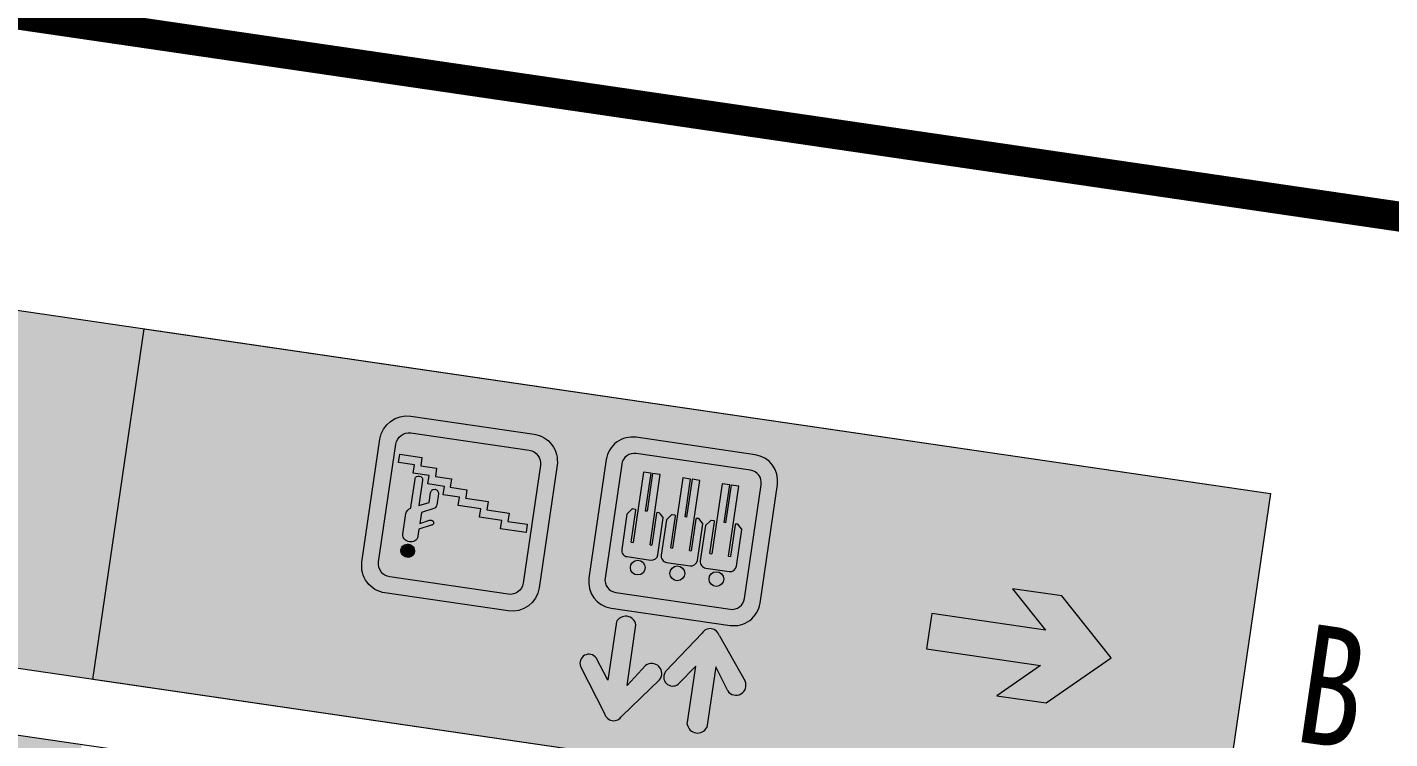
# Model space of a CAD drawing. Header units: inches. Extents: x -414268 to 632271, y -366004 to 318730.
# Drawn here: x -28492 to -14850, y 224188 to 231313 of the extents above; entities that cross this region are included whole.
import ezdxf

# ---------------------------------------------------------------- set-up
doc = ezdxf.new("R2010")
doc.units = ezdxf.units.IN
doc.header["$LTSCALE"] = 1200
doc.header["$MEASUREMENT"] = 0
doc.layers.get('0').update_dxf_attribs({"linetype": 'CONTINUOUS', "lineweight": 0})
doc.layers.add('0--灯箱--字', color=7, linetype='CONTINUOUS', lineweight=0, true_color=0xf7f7f7)
doc.layers.add('0-栋牌字体', color=7, linetype='CONTINUOUS', lineweight=0, true_color=0xf7f7f7)
doc.layers.add('0-增加车位', color=6, linetype='CONTINUOUS', lineweight=0)
doc.layers.add('PUB_TITLE', color=7, linetype='CONTINUOUS', lineweight=0)
doc.styles.add('-宋体', font='', dxfattribs={"width": 0.8})
doc.styles.get('-宋体').set_extended_font_data('SimSun')

# ---------------------------------------------------------------- blocks, each defined once
blk = doc.blocks.new('A$C744A17C1')
at = {"true_color": 0xf7f7f7}
h = blk.add_hatch(color=7, dxfattribs=at)
edge = h.paths.add_edge_path()
edge.add_line((-3036.027967695962, 95700.69936638275), (-4282.504917986342, 95700.6993662884))
edge.add_arc((-4282.504917992475, 95427.42636630207), 273.2729999863368, 89.999999998714, 180.0000000033805)
edge.add_line((-4555.777917978819, 95427.42636628594), (-4555.777917813975, 94185.20778836703))
edge.add_arc((-4282.504917798803, 94185.20778839014), 273.2730000151723, 180.000000004845, 269.9999999973897)
edge.add_line((-4282.504917811253, 93911.93478837497), (-3036.027967662085, 93911.93478839874))
edge.add_arc((-3036.027967657114, 94185.20778838589), 273.2729999871517, 269.9999999989579, 360.000000003228)
edge.add_line((-2762.754967669956, 94185.20778840128), (-2762.754967693822, 95427.42636646118))
edge.add_arc((-3036.027967666832, 95427.42636640974), 273.27299997301, 1.078538077006223e-08, 90.00000000610757)
edge = h.paths.add_edge_path(flags=16)
edge.add_line((-3060.870968115632, 95535.07936645439), (-4257.661918124184, 95535.07936650218))
edge.add_arc((-4257.661918121812, 95402.58336650326), 132.4959999989223, 90.00000000102573, 180.0000000010257)
edge.add_line((-4390.157918120734, 95402.58336650088), (-4390.157917956356, 94210.05078851104))
edge.add_arc((-4257.661917951628, 94210.05078851951), 132.4960000047276, 180.0000000036624, 269.9999999983266)
edge.add_line((-4257.661917955498, 94077.55478851478), (-3060.870967947179, 94077.55478853764))
edge.add_arc((-3060.870967934181, 94210.05078852108), 132.4959999834391, 269.9999999943792, 360.0000000077086)
edge.add_line((-2928.374967950745, 94210.05078853891), (-2928.374968114891, 95402.5833664582))
edge.add_arc((-3060.870968122284, 95402.58336644698), 132.4960000073929, 4.851705143038884e-09, 89.99999999712362)
for points in [[(-4105.775307702483, 95185.59901780682), (-4093.191785995499, 95189.3268348336), (-4081.094827414956, 95195.37593573614), (-4070.936258183443, 95203.2804008755), (-4062.716157831484, 95213.04030111353), (-4056.434022755828, 95224.1912299039), (-4052.08934933634, 95236.26885156211), (-4051.135041708476, 95249.73601779382), (-4052.116755634663, 95262.73681229903), (-4056.486909276806, 95275.26976579314), (-4062.791662051925, 95285.94331290413), (-4071.031959299231, 95295.68616647439), (-4081.207323937677, 95304.03394962067), (-4093.316810593125, 95310.05796103626), (-4105.908036448644, 95313.759728508), (-4119.465126179974, 95315.13875723894), (-4133.503442684887, 95313.7311628082), (-4146.086937904591, 95310.0033170796), (-4157.699789472972, 95303.95473898912), (-4167.857881605858, 95295.58589573058), (-4176.07797313435, 95285.82602378237), (-4182.360594149213, 95275.13944482138), (-4186.704781629727, 95262.5974733338), (-4188.143691014964, 95249.59416268383), (-4186.677366507938, 95236.12948444439), (-4182.307698770659, 95224.06089506189), (-4176.002468914026, 95212.92301254108), (-4167.76218049007, 95203.18015842151), (-4157.587301790831, 95195.29673952419), (-4145.961922130198, 95189.27220515917), (-4133.370705098263, 95185.57043713813), (-4119.329499548534, 95184.19193190591)], [(-4150.11990238633, 94529.42519890532), (-4149.627119381796, 94521.06739443877), (-4147.198756577098, 94513.64028296362), (-4143.319000463234, 94507.14339838475), (-4138.471931530861, 94501.57620250923), (-4125.87734835525, 94494.62397167491), (-4111.351055108826, 94492.31724702398), (-4097.313692784286, 94494.65355498373), (-4091.022925867466, 94497.44615649544), (-4084.733546061092, 94501.63183647174), (-4079.89801569574, 94507.2090675378), (-4076.03173301369, 94513.71398120295), (-4074.102912004921, 94521.14558704928), (-4073.143780433107, 94529.96923974363), (-4073.409211437916, 94786.29070426736), (-3975.566005341127, 94739.02821416727), (-3975.466443319223, 94642.90766297959), (-3974.488086713245, 94633.15731810404), (-3972.058778551756, 94624.80149255057), (-3968.178068257752, 94617.3759077636), (-3962.846874666517, 94611.80920641035), (-3957.032519419794, 94607.17172890124), (-3950.735444288468, 94603.92778070834), (-3936.208673960762, 94601.1567060907), (-3922.171329299919, 94603.4930145998), (-3915.880527055357, 94606.2856162488), (-3910.075784334331, 94610.93515125757), (-3904.75565221149, 94616.04852715385), (-3900.890314869001, 94623.48214061509), (-3898.477828618838, 94631.37860536999), (-3897.519191809697, 94640.66660789371), (-3897.638941903831, 94756.28987031762), (-3899.589391086716, 94769.75402574499), (-3904.925876862952, 94780.42857604545), (-3913.164742831723, 94788.77836625729), (-3922.213472441188, 94794.70326598715), (-3922.369446171797, 94794.80538847725), (-4039.101889754296, 94849.94229390075), (-4039.217787765549, 94961.8507568656), (-3945.249063278898, 94915.97730225985), (-3931.689579247963, 94912.27652424466), (-3920.071903735632, 94913.68161695023), (-3910.87873896258, 94918.79899297009), (-3904.593228902901, 94926.69948613836), (-3902.181714496808, 94935.52465123867), (-3903.644699364901, 94945.7388518333), (-3910.432604954694, 94955.48318951971), (-3915.27822494437, 94959.65733535777), (-3922.059884152026, 94963.36512443822), (-4039.278855550569, 95020.8232700668), (-4039.351956630824, 95091.40453202384), (-4040.820693118498, 95107.19094595194), (-4045.67544851813, 95120.18775516514), (-4052.949404808227, 95131.78898377655), (-4062.641139533138, 95140.60162528208), (-4073.783825813676, 95148.01970503082), (-4086.376951205893, 95153.57888623964), (-4100.41957921104, 95156.35044109734), (-4113.976686623646, 95157.7294554087), (-4128.015453705215, 95156.78622522691), (-4141.567728333292, 95153.52173987115), (-4154.633934597136, 95148.40033557524), (-4165.761698503164, 95141.42355248562), (-4175.434667611378, 95132.12651809816), (-4182.685078526265, 95120.97459971393), (-4187.997029419406, 95107.96727520748), (-4189.917695685872, 95092.64169136254), (-4189.701767394668, 94884.14834125085), (-4188.722924849484, 94873.93363212637), (-4186.29220309027, 94864.1847850999), (-4176.591818860266, 94847.0138444682), (-4163.989522695891, 94832.63200043356), (-4150.422369861859, 94821.5016373705), (-4150.394362782827, 94794.4670060108)]]:
    blk.add_hatch(color=256).paths.add_polyline_path(points)
blk.add_hatch(color=7, dxfattribs=at).paths.add_polyline_path([(-2972.607069589547, 94898.53414615076), (-3229.479971812805, 94898.09719255501), (-3229.336110325414, 94813.51894278088), (-3456.396698841709, 94813.13270141499), (-3456.252740901196, 94728.50382023354), (-3683.313339790911, 94728.1176065724), (-3683.169383667991, 94643.48864204493), (-3848.535635771113, 94643.20729399307), (-3848.391651262064, 94558.5783851212), (-4015.984025353682, 94558.29326713439), (-4015.840079232818, 94473.66434005648), (-4177.145826940774, 94473.38992084307), (-4177.00158715609, 94388.58852501128), (-4337.63411603251, 94388.31524484028), (-4337.488947727485, 94302.96531869122), (-4112.581915430259, 94304.06890598805), (-4112.725865504006, 94388.69787000655), (-3952.093359518447, 94388.9711473679), (-3952.23760118545, 94473.77254055717), (-3789.097450235975, 94474.05003136786), (-3789.24139829434, 94558.67899535972), (-3621.331052389462, 94558.96459933165), (-3621.462747673038, 94636.38460403035), (-3621.475010367576, 94643.59356330667), (-3394.41441148764, 94643.97972189655), (-3394.55836834677, 94728.60868587349), (-3167.497770679998, 94728.99490008186), (-3167.619749095524, 94813.62389573664), (-2972.62380450021, 94813.90494948352)])
at = {"color": 7, "lineweight": 0, "ltscale": 5, "true_color": 0xf7f7f7}
for points in [[(-3036.027967695962, 95700.69936638275), (-4282.504917986342, 95700.6993662884, 0.4142135623969432), (-4555.777917978819, 95427.42636628594), (-4555.777917813975, 94185.20778836703, 0.4142135623349744), (-4282.504917811253, 93911.93478837497), (-3036.027967662085, 93911.93478839874, 0.4142135623949164), (-2762.754967669956, 94185.20778840128), (-2762.754967693822, 95427.42636646118, 0.4142135623491799)], [(-3060.870968115632, 95535.07936645439), (-4257.661918124184, 95535.07936650218, 0.414213562373095), (-4390.157918120734, 95402.58336650088), (-4390.157917956356, 94210.05078851104, 0.4142135623458187), (-4257.661917955498, 94077.55478851478), (-3060.870967947179, 94077.55478853764, 0.4142135624412422), (-2928.374967950745, 94210.05078853891), (-2928.374968114891, 95402.5833664582, 0.4142135623336186)]]:
    blk.add_lwpolyline(points, format="xyb", close=True, dxfattribs=at)
at = {"color": 7, "true_color": 0xf7f7f7}
blk.add_lwpolyline([(-2972.479819925153, 94813.90515701298), (-2972.607069589547, 94898.53414615076), (-3229.479971812805, 94898.09719255501), (-3229.336110325414, 94813.51894278088), (-3456.396698841709, 94813.13270141499), (-3456.252740901196, 94728.50382023354), (-3683.313339790911, 94728.1176065724), (-3683.169383667991, 94643.48864204493), (-3848.535635771113, 94643.20729399307), (-3848.391651262064, 94558.5783851212), (-4015.984025353682, 94558.29326713439), (-4015.840079232818, 94473.66434005648), (-4177.145826940774, 94473.38992084307), (-4177.00158715609, 94388.58852501128), (-4337.63411603251, 94388.31524484028), (-4337.488947727485, 94302.96531869122), (-4112.581915430259, 94304.06890598805), (-4112.725865504006, 94388.69787000655), (-3952.093359518447, 94388.9711473679), (-3952.23760118545, 94473.77254055717), (-3789.097450235975, 94474.05003136786), (-3789.24139829434, 94558.67899535972), (-3621.331052389462, 94558.96459933165), (-3621.462747673038, 94636.38460403035), (-3621.475010367576, 94643.59356330667), (-3394.41441148764, 94643.97972189655), (-3394.55836834677, 94728.60868587349), (-3167.497770679998, 94728.99490008186), (-3167.619749095524, 94813.62389573664), (-2972.62380450021, 94813.90494948352), (-2972.607069589547, 94898.53414615075)], dxfattribs=at)
at = {"layer": '0-栋牌字体', "linetype": 'ByBlock'}
for points in [[(-4105.775307702483, 95185.59901780682), (-4093.191785995499, 95189.3268348336), (-4081.094827414956, 95195.37593573614), (-4070.936258183443, 95203.2804008755), (-4062.716157831484, 95213.04030111353), (-4056.434022755828, 95224.1912299039), (-4052.08934933634, 95236.26885156211), (-4051.135041708476, 95249.73601779382), (-4052.116755634663, 95262.73681229903), (-4056.486909276806, 95275.26976579314), (-4062.791662051925, 95285.94331290413), (-4071.031959299231, 95295.68616647439), (-4081.207323937677, 95304.03394962067), (-4093.316810593125, 95310.05796103626), (-4105.908036448644, 95313.759728508), (-4119.465126179974, 95315.13875723894), (-4133.503442684887, 95313.7311628082), (-4146.086937904591, 95310.0033170796), (-4157.699789472972, 95303.95473898912), (-4167.857881605858, 95295.58589573058), (-4176.07797313435, 95285.82602378237), (-4182.360594149213, 95275.13944482138), (-4186.704781629727, 95262.5974733338), (-4188.143691014964, 95249.59416268383), (-4186.677366507938, 95236.12948444439), (-4182.307698770659, 95224.06089506189), (-4176.002468914026, 95212.92301254108), (-4167.76218049007, 95203.18015842151), (-4157.587301790831, 95195.29673952419), (-4145.961922130198, 95189.27220515917), (-4133.370705098263, 95185.57043713813), (-4119.329499548534, 95184.19193190591)], [(-4150.11990238633, 94529.42519890532), (-4149.627119381796, 94521.06739443877), (-4147.198756577098, 94513.64028296362), (-4143.319000463234, 94507.14339838475), (-4138.471931530861, 94501.57620250923), (-4125.87734835525, 94494.62397167491), (-4111.351055108826, 94492.31724702398), (-4097.313692784286, 94494.65355498373), (-4091.022925867466, 94497.44615649544), (-4084.733546061092, 94501.63183647174), (-4079.89801569574, 94507.2090675378), (-4076.03173301369, 94513.71398120295), (-4074.102912004921, 94521.14558704928), (-4073.143780433107, 94529.96923974363), (-4073.409211437916, 94786.29070426736), (-3975.566005341127, 94739.02821416727), (-3975.466443319223, 94642.90766297959), (-3974.488086713245, 94633.15731810404), (-3972.058778551756, 94624.80149255057), (-3968.178068257752, 94617.3759077636), (-3962.846874666517, 94611.80920641035), (-3957.032519419794, 94607.17172890124), (-3950.735444288468, 94603.92778070834), (-3936.208673960762, 94601.1567060907), (-3922.171329299919, 94603.4930145998), (-3915.880527055357, 94606.2856162488), (-3910.075784334331, 94610.93515125757), (-3904.75565221149, 94616.04852715385), (-3900.890314869001, 94623.48214061509), (-3898.477828618838, 94631.37860536999), (-3897.519191809697, 94640.66660789371), (-3897.638941903831, 94756.28987031762), (-3899.589391086716, 94769.75402574499), (-3904.925876862952, 94780.42857604545), (-3913.164742831723, 94788.77836625729), (-3922.213472441188, 94794.70326598715), (-3922.369446171797, 94794.80538847725), (-4039.101889754296, 94849.94229390075), (-4039.217787765549, 94961.8507568656), (-3945.249063278898, 94915.97730225985), (-3931.689579247963, 94912.27652424466), (-3920.071903735632, 94913.68161695023), (-3910.87873896258, 94918.79899297009), (-3904.593228902901, 94926.69948613836), (-3902.181714496808, 94935.52465123867), (-3903.644699364901, 94945.7388518333), (-3910.432604954694, 94955.48318951971), (-3915.27822494437, 94959.65733535777), (-3922.059884152026, 94963.36512443822), (-4039.278855550569, 95020.8232700668), (-4039.351956630824, 95091.40453202384), (-4040.820693118498, 95107.19094595194), (-4045.67544851813, 95120.18775516514), (-4052.949404808227, 95131.78898377655), (-4062.641139533138, 95140.60162528208), (-4073.783825813676, 95148.01970503082), (-4086.376951205893, 95153.57888623964), (-4100.41957921104, 95156.35044109734), (-4113.976686623646, 95157.7294554087), (-4128.015453705215, 95156.78622522691), (-4141.567728333292, 95153.52173987115), (-4154.633934597136, 95148.40033557524), (-4165.761698503164, 95141.42355248562), (-4175.434667611378, 95132.12651809816), (-4182.685078526265, 95120.97459971393), (-4187.997029419406, 95107.96727520748), (-4189.917695685872, 95092.64169136254), (-4189.701767394668, 94884.14834125085), (-4188.722924849484, 94873.93363212637), (-4186.29220309027, 94864.1847850999), (-4176.591818860266, 94847.0138444682), (-4163.989522695891, 94832.63200043356), (-4150.422369861859, 94821.5016373705), (-4150.394362782827, 94794.4670060108)]]:
    blk.add_lwpolyline(points, close=True, dxfattribs=at)

msp = doc.modelspace()

# ---------------------------------------------------------------- hatches: boundary and pattern name
at = {"lineweight": 0, "ltscale": 5}
for points in [[(-27836.00213283341, 224782.3135422823), (-33688.7397949447, 225638.2848394791), (-33175.15701662662, 229149.9274367459), (-27322.41935451509, 228293.956139549)], [(-33798.76961846149, 224986.2475423514), (-27946.03195680754, 224130.2762451957), (-28459.61473510118, 220618.6336482036), (-34312.35239675466, 221474.6049453594)]]:
    msp.add_hatch(color=152, dxfattribs=at).paths.add_polyline_path(points)
msp.add_hatch(color=250).paths.add_polyline_path([(-27322.4193500093, 228293.9561448662), (-27836.00212825648, 224782.3135477041), (-16557.06536157132, 223132.7528309213), (-16043.48258334672, 226644.3954280867)])
at = {"lineweight": 0, "ltscale": 5, "true_color": 0xf7f7f7}
h = msp.add_hatch(color=7, dxfattribs=at)
edge = h.paths.add_edge_path(flags=0)
edge.add_arc((-21592.04611575528, 225786.5986851772), 74.02267116532015, 351.67939968533864, 711.6793996853385, ccw=False)
edge = h.paths.add_edge_path(flags=0)
edge.add_arc((-21983.65812176286, 225843.8725040353), 74.02267116532015, 351.67939968533864, 711.6793996853385, ccw=False)
edge = h.paths.add_edge_path(flags=0)
edge.add_arc((-22379.21805363597, 225901.723712727), 74.02267116532015, 351.67939968533864, 711.6793996853385, ccw=False)
edge = h.paths.add_edge_path()
edge.add_line((-22645.79936980369, 225496.8302900844), (-21454.72955893624, 225322.6346180289))
edge.add_arc((-21416.53954353556, 225583.7603615544), 263.9036399967164, 621.6793996853387, 711.6793996853386)
edge.add_line((-21155.41380001628, 225545.5703461716), (-20981.81323732754, 226732.5710735698))
edge.add_arc((-21242.93898086256, 226770.7610889635), 263.9036399967164, 711.6793996853386, 801.6793996853387)
edge.add_line((-21204.74896548025, 227031.8868324829), (-22395.81877633932, 227206.0825045974))
edge.add_arc((-22434.00879160385, 226944.9567610607), 263.9036399967164, 441.6793996853385, 531.6793996853386)
edge.add_line((-22695.13453512348, 226983.1467764435), (-22868.73509782869, 225796.1460489274))
edge.add_arc((-22607.60935442115, 225757.9560336038), 263.9036399967164, 531.6793996982746, 621.6793996853387)
edge = h.paths.add_edge_path(flags=16)
edge.add_line((-22598.9152015851, 225651.6164967532), (-21455.32279889201, 225484.3644637158))
edge.add_arc((-21436.80642781605, 225610.9708848016), 127.953279998408, 621.6793996853387, 711.6793996853386)
edge.add_line((-21310.20000671578, 225592.454513707), (-21143.54308317102, 226731.9778333105))
edge.add_arc((-21270.14950428461, 226750.494204433), 127.953279998408, 711.6793996853386, 801.6793996853387)
edge.add_line((-21251.63313318969, 226877.1006255332), (-22395.22553590038, 227044.3526584527))
edge.add_arc((-22413.7419069786, 226917.74623735), 127.953279998408, 441.6793996853385, 531.6793996853386)
edge.add_line((-22540.34832807828, 226936.2626084446), (-22707.00525160561, 225796.7392889591))
edge.add_arc((-22580.3988304903, 225778.2229178537), 127.953279998408, 531.6793996853386, 621.6793996853387)
edge = h.paths.add_edge_path(flags=0)
edge.add_line((-21469.94748257031, 226014.8558950167), (-21451.90202343697, 226012.2167206162))
edge.add_line((-21451.9020235053, 226012.2167206176), (-21405.34101614448, 226330.5794543201))
edge.add_arc((-21397.42811484443, 226329.4221811209), 7.9970799999005, 441.6793996853386, 531.6793996853385, ccw=False)
edge.add_line((-21396.27084165096, 226337.3350824395), (-21379.63058582037, 226334.9014211023))
edge.add_arc((-21380.7878589537, 226326.9885198436), 7.997079937409398, 399.7594110033832, 441.6793996853386, ccw=False)
edge.add_line((-21374.64020946261, 226332.1031745003), (-21366.35561700506, 226322.1453622996))
edge.add_line((-21366.35561697098, 226322.1453622946), (-21339.36173792573, 226289.699592368))
edge.add_arc((-21345.50938761263, 226284.5849376627), 7.997080119066278, 351.67939968533864, 399.7594106533083, ccw=False)
edge.add_line((-21337.59648615943, 226283.4276644496), (-21391.35196772889, 225915.8724298979))
edge.add_arc((-21454.65517828829, 225925.1306154983), 63.976639999204, 621.6793996853385, 711.6793996853385, ccw=False)
edge.add_line((-21463.91336383589, 225861.8274049481), (-21699.23853122907, 225896.244049042))
edge.add_arc((-21689.98034562281, 225959.5472595232), 63.976639999204, 531.6793996853385, 621.6793996853385, ccw=False)
edge.add_line((-21753.28355617309, 225968.8054450706), (-21701.69854757278, 226321.5199855131))
edge.add_line((-21701.69854756776, 226321.5199855468), (-21651.60997234313, 226371.3628017638))
edge.add_arc((-21645.96910664957, 226365.6941227785), 7.997079940317611, 441.6793996853386, 494.8590940006088, ccw=False)
edge.add_line((-21644.81183346652, 226373.6070240299), (-21617.82813618455, 226369.6606195107))
edge.add_arc((-21618.98540946183, 226361.7477182042), 7.9970799999005, 351.67939968533864, 441.6793996853386, ccw=False)
edge.add_line((-21611.0725081425, 226360.5904450107), (-21657.67970345886, 226041.9119001542))
edge.add_line((-21657.67970345909, 226041.9119001542), (-21638.48942321423, 226039.1052943816))
edge.add_line((-21638.489423252, 226039.1052943614), (-21535.70801833405, 226741.8772217147))
edge.add_line((-21535.70801829733, 226741.8772217265), (-21458.81341935544, 226730.6312764492))
edge.add_line((-21458.81341929123, 226730.6312764227), (-21514.15354078888, 226352.2409994508))
edge.add_line((-21514.15354085556, 226352.2409994605), (-21499.60963792133, 226350.1139326277))
edge.add_line((-21499.6096378903, 226350.1139326059), (-21444.26951595573, 226728.504209273))
edge.add_line((-21444.26951595076, 226728.5042093067), (-21367.22336772952, 226717.2360995488))
edge.add_line((-21367.22336778656, 226717.2360995142), (-21469.94748267643, 226014.8558949979))
edge = h.paths.add_edge_path(flags=0)
edge.add_line((-21861.55939424835, 226072.1297000791), (-21843.51393511502, 226069.4905256785))
edge.add_line((-21843.51393518312, 226069.4905256799), (-21796.95292782257, 226387.8532593825))
edge.add_arc((-21789.04002652253, 226386.6959861832), 7.9970799999005, 441.6793996853386, 531.6793996853385, ccw=False)
edge.add_line((-21787.88275332865, 226394.6088875019), (-21771.24249749802, 226392.1752261647))
edge.add_arc((-21772.39977063151, 226384.262324906), 7.997079937409398, 399.7594110033832, 441.6793996853386, ccw=False)
edge.add_line((-21766.25212100596, 226389.3769795429), (-21757.96752854842, 226379.4191673422))
edge.add_line((-21757.9675286492, 226379.4191673571), (-21730.97364960383, 226346.9733974305))
edge.add_arc((-21737.12129929109, 226341.8587427252), 7.997080119066278, 351.67939968533864, 399.7594106533083, ccw=False)
edge.add_line((-21729.20839783741, 226340.7014695121), (-21782.96387940699, 225973.1462349604))
edge.add_arc((-21846.26708996686, 225982.4044205607), 63.976639999204, 621.6793996853385, 711.6793996853385, ccw=False)
edge.add_line((-21855.52527551411, 225919.1012100104), (-22090.85044290737, 225953.5178541041))
edge.add_arc((-22081.5922573008, 226016.8210645856), 63.976639999204, 531.6793996853385, 621.6793996853385, ccw=False)
edge.add_line((-22144.89546785131, 226026.0792501329), (-22093.310459251, 226378.7937905753))
edge.add_line((-22093.31045924564, 226378.7937906091), (-22043.221884021, 226428.6366068262))
edge.add_arc((-22037.58101832814, 226422.9679278407), 7.997079940317611, 441.6793996853386, 494.8590940006088, ccw=False)
edge.add_line((-22036.4237451448, 226430.8808290923), (-22009.44004786283, 226426.9344245731))
edge.add_arc((-22010.59732114023, 226419.0215232666), 7.9970799999005, 351.67939968533864, 441.6793996853386, ccw=False)
edge.add_line((-22002.6844198216, 226417.8642500733), (-22049.29161513795, 226099.1857052168))
edge.add_line((-22049.29161513672, 226099.1857052166), (-22030.10133489187, 226096.379099444))
edge.add_line((-22030.10133479472, 226096.3790994039), (-21927.31992987676, 226799.1510267573))
edge.add_line((-21927.31992997607, 226799.1510267889), (-21850.42533103419, 226787.9050815116))
edge.add_line((-21850.42533096968, 226787.905081485), (-21905.76545246728, 226409.5148045131))
edge.add_line((-21905.76545253454, 226409.5148045229), (-21891.22154960048, 226407.3877376902))
edge.add_line((-21891.22154956864, 226407.3877376683), (-21835.88142763401, 226785.7780143354))
edge.add_line((-21835.88142762892, 226785.778014369), (-21758.83527940768, 226774.5099046111))
edge.add_line((-21758.83527946426, 226774.5099045765), (-21861.55939435427, 226072.1297000601))
edge = h.paths.add_edge_path(flags=0)
edge.add_line((-22256.73410080321, 226129.9235334925), (-22238.68864166988, 226127.284359092))
edge.add_line((-22238.68864160386, 226127.2843590738), (-22192.12763424304, 226445.6470927763))
edge.add_arc((-22184.21473294281, 226444.4898195768), 7.9970799999005, 441.6793996853386, 531.6793996853385, ccw=False)
edge.add_line((-22183.05745974916, 226452.4027208957), (-22166.41720391853, 226449.9690595585))
edge.add_arc((-22167.57447718648, 226442.0561583195), 7.997079937409398, 399.7594110033832, 441.6793996853386, ccw=False)
edge.add_line((-22161.4268275607, 226447.1708129564), (-22153.14223510315, 226437.2130007558))
edge.add_line((-22153.14223506977, 226437.2130007509), (-22126.14835602441, 226404.7672308243))
edge.add_arc((-22132.29600571125, 226399.6525761189), 7.997080119066278, 351.67939968533864, 399.7594106533083, ccw=False)
edge.add_line((-22124.38310425763, 226398.4953029057), (-22178.13858582722, 226030.940068354))
edge.add_arc((-22241.44179639668, 226040.1982538869), 63.976639999204, 621.6793996853385, 711.6793996853385, ccw=False)
edge.add_line((-22250.69998194388, 225976.8950433368), (-22486.02514933714, 226011.3116874306))
edge.add_arc((-22476.76696385595, 226074.614897999), 63.976639999204, 531.6793996853385, 621.6793996853385, ccw=False)
edge.add_line((-22540.07017440599, 226083.8730835466), (-22488.48516580568, 226436.587623989))
edge.add_line((-22488.48516580061, 226436.5876240226), (-22438.39659057597, 226486.4304402396))
edge.add_arc((-22432.75572489266, 226480.7617611868), 7.997079940317611, 441.6793996853386, 494.8590940006088, ccw=False)
edge.add_line((-22431.59845170879, 226488.6746624382), (-22404.61475442683, 226484.728257919))
edge.add_arc((-22405.77202757, 226476.815356593), 7.9970799999005, 351.67939968533864, 441.6793996853386, ccw=False)
edge.add_line((-22397.85912625177, 226475.6580833997), (-22444.46632156819, 226156.9795385433))
edge.add_line((-22444.46632156684, 226156.9795385429), (-22425.27604132199, 226154.1729327703))
edge.add_line((-22425.2760413498, 226154.1729328175), (-22322.49463643193, 226856.9448601707))
edge.add_line((-22322.49463640573, 226856.9448601154), (-22245.60003746384, 226845.6989148381))
edge.add_line((-22245.60003752395, 226845.6989148984), (-22300.94015902161, 226467.3086379265))
edge.add_line((-22300.94015895412, 226467.3086379166), (-22286.39625601989, 226465.1815710838))
edge.add_line((-22286.39625612355, 226465.1815710819), (-22231.05613418898, 226843.571847749))
edge.add_line((-22231.05613419379, 226843.5718477153), (-22154.00998597255, 226832.3037379574))
edge.add_line((-22154.00998588448, 226832.3037379703), (-22256.73410077442, 226129.923533454))
for points in [[(-22539.41092383343, 224413.636820932, -0.6624751083134088), (-22712.71143286355, 224438.9822699954), (-22952.84052420559, 224911.1585067937, -0.8769134457514564), (-22795.58438345615, 224996.9274429618), (-22678.63265036565, 224775.0854243698), (-22593.34506076272, 225358.2426969926, -0.710415717446655), (-22397.44252986141, 225329.5916698756), (-22486.40015479468, 224721.3403833708), (-22301.65336460713, 224920.2559111612, -0.9042847927237261), (-22162.83960388188, 224775.9988494019)], [(-21305.03861035511, 224764.3811011722, -0.9042847922969277), (-21479.35038333671, 224665.9190993469), (-21599.39449014293, 224909.4107340577), (-21688.35211521119, 224301.1594475724, -0.710415717446655), (-21884.2546462696, 224329.8104736113), (-21798.96705690701, 224912.9677464757), (-21974.55103071482, 224733.9094957721, -0.8769134475484177), (-22100.658509676, 224861.1207688913), (-21735.36616290413, 225244.7532499458, -0.6624751060017849), (-21562.06565398531, 225219.4078019999)]]:
    msp.add_hatch(color=7, dxfattribs=at).paths.add_polyline_path(points)
at = {"layer": '0--灯箱--字'}
msp.add_hatch(color=256, dxfattribs=at).paths.add_polyline_path([(-17638.44824690552, 224997.8245347409), (-18135.07794673822, 225618.1766943304), (-18628.42726401502, 225690.3297412258), (-18295.68536489527, 225274.6937941691), (-19435.21708305809, 225441.351946152), (-19486.97905147099, 225087.427436011), (-18347.44733330887, 224920.7692840282), (-18785.28171374497, 224617.8312256973), (-18291.93239646801, 224545.6781788019)])

# ---------------------------------------------------------------- linework, layer by layer
at = {"color": 7, "lineweight": 0, "ltscale": 5, "true_color": 0xf7f7f7}
for p, q in [((-22322.4946364662, 226856.9448601758), (-22425.27604138391, 226154.1729328225)), ((-22245.60003752384, 226845.6989148984), (-22322.4946364662, 226856.9448601758)), ((-22300.94015902176, 226467.3086379265), (-22245.60003752384, 226845.6989148984)), ((-22231.05613415287, 226843.5718477609), (-22286.39625608712, 226465.1815710939)), ((-22256.73410082131, 226129.9235334866), (-22154.00998593163, 226832.303738003)), ((-22154.00998593163, 226832.303738003), (-22231.05613415287, 226843.5718477609)), ((-21927.31992995774, 226799.1510267949), (-22030.10133487539, 226096.3790994416)), ((-21850.42533101555, 226787.9050815175), (-21927.31992995774, 226799.1510267949)), ((-21905.76545251301, 226409.5148045456), (-21850.42533101555, 226787.9050815175)), ((-21835.88142764487, 226785.7780143801), (-21891.22154957947, 226407.3877377129)), ((-21861.55939431349, 226072.1297001059), (-21758.83527942345, 226774.5099046221)), ((-21758.83527942345, 226774.5099046221), (-21835.88142764487, 226785.7780143801)), ((-21535.70801829686, 226741.8772217351), (-21638.48942321463, 226039.1052943817)), ((-21458.81341935485, 226730.6312764578), (-21535.70801829686, 226741.8772217351)), ((-21514.15354085242, 226352.2409994859), (-21458.81341935485, 226730.6312764578)), ((-21444.26951598347, 226728.5042093201), (-21499.60963791789, 226350.1139326529)), ((-21469.94748265209, 226014.855895046), (-21367.22336776217, 226717.2360995623)), ((-21367.22336776217, 226717.2360995623), (-21444.26951598347, 226728.5042093201)), ((-22438.39659059432, 226486.4304402337), (-22488.48516581929, 226436.5876240168)), ((-22444.4663216286, 226156.9795385951), (-22397.8591263126, 226475.6580834515)), ((-22404.61475443753, 226484.7282579637), (-22431.59845171968, 226488.6746624828)), ((-22286.39625608712, 226465.1815710939), (-22300.94015902176, 226467.3086379265)), ((-22488.48516581929, 226436.5876240168), (-22540.07017441915, 226083.8730835741)), ((-22192.12763432798, 226445.6470927887), (-22238.68864168803, 226127.2843590861)), ((-22166.4172039844, 226449.9690595768), (-22183.05745981564, 226452.402720914)), ((-22178.13858592551, 226030.9400683856), (-22124.38310435647, 226398.4953029375)), ((-22153.14223513566, 226437.2130007691), (-22161.42682759353, 226447.1708129697)), ((-22126.14835609111, 226404.7672308426), (-22153.14223513566, 226437.2130007691)), ((-22093.31045931112, 226378.7937906358), (-22144.89546791121, 226026.0792501934)), ((-22043.22188408591, 226428.6366068529), (-22093.31045931112, 226378.7937906358)), ((-22049.29161512066, 226099.1857052142), (-22002.68441980449, 226417.8642500708)), ((-22009.44004793023, 226426.934424583), (-22036.42374521174, 226430.8808291021)), ((-21891.22154957947, 226407.3877377129), (-21905.76545251301, 226409.5148045456)), ((-21796.95292781957, 226387.8532594079), (-21843.51393517986, 226069.4905257052)), ((-21771.24249747652, 226392.175226196), (-21787.88275330741, 226394.6088875332)), ((-21782.96387941745, 225973.1462350048), (-21729.20839784807, 226340.7014695565)), ((-21757.96752862749, 226379.4191673883), (-21766.25212108513, 226389.376979589)), ((-21730.97364958213, 226346.9733974617), (-21757.96752862749, 226379.4191673883)), ((-21651.60997242422, 226371.3628017929), (-21701.69854764949, 226321.519985576)), ((-21657.67970345909, 226041.9119001542), (-21611.0725081425, 226360.5904450107)), ((-21617.82813626854, 226369.6606195231), (-21644.81183355046, 226373.6070240421)), ((-21499.60963791789, 226350.1139326529), (-21514.15354085242, 226352.2409994859)), ((-21405.34101615776, 226330.5794543478), (-21451.90202351805, 226012.2167206453)), ((-21379.63058581547, 226334.9014211361), (-21396.27084164589, 226337.3350824732)), ((-21366.35561696661, 226322.1453623283), (-21374.64020942431, 226332.103174529)), ((-21701.69854764949, 226321.519985576), (-21753.28355624969, 225968.8054451335)), ((-21391.35196775582, 225915.8724299448), (-21337.59648618713, 226283.4276644966)), ((-21339.36173792131, 226289.6995924019), (-21366.35561696661, 226322.1453623283)), ((-22444.4663216286, 226156.9795385951), (-22425.27604138391, 226154.1729328225)), ((-22256.73410082131, 226129.9235334866), (-22238.68864168803, 226127.2843590861)), ((-22049.29161512066, 226099.1857052142), (-22030.10133487539, 226096.3790994416)), ((-21861.55939431349, 226072.1297001059), (-21843.51393517986, 226069.4905257052)), ((-22486.02514941647, 226011.3116874766), (-22250.69998202316, 225976.8950433828)), ((-22090.85044290818, 225953.5178540957), (-21855.52527551469, 225919.101210002)), ((-21657.67970345909, 226041.9119001542), (-21638.48942321463, 226039.1052943817)), ((-21469.94748265209, 226014.855895046), (-21451.90202351805, 226012.2167206453)), ((-21699.23853124696, 225896.244049036), (-21463.9133638537, 225861.8274049421))]:
    msp.add_line(p, q, dxfattribs=at)
at = {"color": 250}
for points in [[(-16557.06536200829, 223132.7528306817), (-44650.20613933122, 227241.4150564797), (-44136.62336110632, 230753.0576536451), (-16043.48258378386, 226644.3954278471), (-16557.0653620084, 223132.7528306817)], [(-16557.06536157132, 223132.7528309213), (-27836.00212825713, 224782.3135477043), (-27322.41935003229, 228293.9561448695), (-16043.4825833466, 226644.3954280867), (-16557.06536157132, 223132.7528309213)], [(-44760.23597321322, 226589.3777600942), (-16667.09519648046, 222480.7155346334), (-17180.67797466309, 218969.0729375418), (-45273.81875139644, 223077.7351630026), (-44760.23597321322, 226589.3777600942)]]:
    msp.add_lwpolyline(points, dxfattribs=at)
at = {"color": 7, "lineweight": 0, "ltscale": 5, "true_color": 0xf7f7f7}
for points in [[(-22645.79936980514, 225496.830290076), (-21454.72955891996, 225322.6346180266, 0.4142135623969432), (-21155.41380001709, 225545.5703461631), (-20981.81323734479, 226732.5710735722, 0.4142135623349744), (-21204.74896548147, 227031.8868324744), (-22395.81877622235, 227206.0825045717, 0.4142135623949164), (-22695.13453512464, 226983.1467764352), (-22868.73509795166, 225796.1460489109, 0.4142135623491799)], [(-22598.91520158591, 225651.6164967448), (-21455.32279890229, 225484.3644637603, 0.414213562373095), (-21310.20000670693, 225592.454513766), (-21143.54308318539, 226731.9778333298, 0.4142135623458187), (-21251.63313319103, 226877.1006255248), (-22395.22553588427, 227044.3526584418, 0.4142135624412422), (-22540.34832807956, 226936.2626084362), (-22707.00525159162, 225796.7392889397, 0.4142135623336186)]]:
    msp.add_lwpolyline(points, format="xyb", close=True, dxfattribs=at)
for centre in [(-22379.21805368044, 225901.7237127764), (-21983.65812179033, 225843.8725040823), (-21592.04611579963, 225786.5986852266)]:
    msp.add_circle(centre, 74.02267116532015, dxfattribs=at)
for centre, radius, start, end in [((-22432.75572490389, 226480.761761223), 7.997079940317611, 81.6793996874436, 134.8590940833961), ((-22405.77202763059, 226476.8153566448), 7.9970799999005, 351.6793996857936, 81.6793996874436), ((-22184.21473300888, 226444.4898195953), 7.9970799999005, 81.6793996874436, 171.6793996857936), ((-22167.57447716937, 226442.056158317), 7.997079937409398, 39.75941082915411, 81.6793996874436), ((-22132.29600579321, 226399.652576148), 7.997080119066278, 351.6793996857936, 39.75941082915411), ((-22037.58101839665, 226422.9679278423), 7.997079940317611, 81.6793996874436, 134.8590940833961), ((-22010.59732112376, 226419.0215232642), 7.9970799999005, 351.6793996857936, 81.6793996874436), ((-21789.04002650041, 226386.6959862145), 7.9970799999005, 81.6793996874436, 171.6793996857936), ((-21772.39977066149, 226384.2623249362), 7.997079937409398, 39.75941082915411, 81.6793996874436), ((-21737.12129928515, 226341.8587427672), 7.997080119066278, 351.6793996857936, 39.75941082915411), ((-21645.96910673514, 226365.6941227823), 7.997079940317611, 81.6793996874436, 134.8590940833961), ((-21618.98540946183, 226361.7477182042), 7.9970799999005, 351.6793996857936, 81.6793996874436), ((-21397.42811483965, 226329.4221811546), 7.9970799999005, 81.6793996874436, 171.6793996857936), ((-21380.78785900021, 226326.9885198763), 7.997079937409398, 39.75941082915411, 81.6793996874436), ((-21345.50938762334, 226284.5849377073), 7.997080119066278, 351.6793996857936, 39.75941082915411), ((-22476.76696386887, 226074.6148980267), 63.976639999204, 171.6793996857936, 261.6793996874436), ((-22241.44179647585, 226040.198253933), 63.976639999204, 261.6793996874436, 351.6793996857936), ((-22081.59225736128, 226016.821064646), 63.976639999204, 171.6793996857936, 261.6793996874436), ((-21846.26708996797, 225982.4044205521), 63.976639999204, 261.6793996874436, 351.6793996857936), ((-21689.98034569947, 225959.547259586), 63.976639999204, 171.6793996857936, 261.6793996874436), ((-21454.65517830657, 225925.1306154922), 63.976639999204, 261.6793996874436, 351.6793996857936)]:
    msp.add_arc(centre, radius, start, end, dxfattribs=at)
at = {"layer": '0--灯箱--字'}
msp.add_lwpolyline([(-17638.44824690552, 224997.8245347409), (-18135.07794673822, 225618.1766943304), (-18628.42726401502, 225690.3297412258), (-18295.68536489527, 225274.6937941691), (-19435.21708305809, 225441.351946152), (-19486.97905147099, 225087.427436011), (-18347.44733330887, 224920.7692840282), (-18785.28171374497, 224617.8312256973), (-18291.93239646801, 224545.6781788019)], close=True, dxfattribs=at)
at = {"layer": '0-增加车位', "color": 7, "lineweight": 0, "ltscale": 5, "true_color": 0xf7f7f7}
for points in [[(-22593.34506075393, 225358.2426970516), (-22678.63265025138, 224775.0854242068)], [(-22301.65336477233, 224920.2559109705), (-22486.40015493031, 224721.3403833821), (-22397.44252980367, 225329.5916702716)], [(-22100.6585098707, 224861.1207684984), (-21735.36616273079, 225244.7532501872)], [(-21562.06565390126, 225219.4078016348), (-21562.06565376651, 225219.4078016151), (-21304.88684583921, 224764.1124256006), (-21304.91436118691, 224764.0969391228)], [(-22678.63265025138, 224775.0854242068), (-22795.58438345796, 224996.9274429534)], [(-22952.84052431217, 224911.1585070072), (-22712.71143264492, 224438.9822696107)], [(-21798.96705672477, 224912.9677467846), (-21974.5510307161, 224733.9094957637)], [(-21884.25464622153, 224329.8104739397), (-21798.96705672477, 224912.9677467846)], [(-21479.35038343334, 224665.9190996277), (-21599.39449013508, 224909.4107341166), (-21688.35211527173, 224301.1594471597)], [(-22539.41092381405, 224413.6368210582), (-22539.41092367977, 224413.6368210385), (-22162.61725277541, 224776.2128105592), (-22162.63918071677, 224776.2355281893)]]:
    msp.add_lwpolyline(points, dxfattribs=at)
for centre, radius, start, end in [((-22500.38774669328, 225309.7708435594), 104.835980614343, 10.89823047836568, 152.4605688939276), ((-21654.08290589013, 225195.3834685018), 95.10175198039325, 14.63243554991323, 148.7263636140535), ((-22868.56349818374, 224943.6856939239), 90.3362332225548, 36.11253653896523, 201.1043721665985), ((-22239.51565207238, 224841.1325025045), 100.6062081652747, 319.6532494330311, 128.1434878618877), ((-22029.22631907766, 224805.8208848202), 90.3362332225548, 142.2544272129502, 307.2462628299182), ((-21397.15603443276, 224723.933736639), 100.6062081652747, 215.2153115060454, 23.70554993125336), ((-22620.69418099418, 224463.0066027846), 95.10175198039325, 194.6324357570062, 328.7263638191047), ((-21781.3094294917, 224349.6313007356), 104.835980614343, 190.8982304783657, 332.4605688939276)]:
    msp.add_arc(centre, radius, start, end, dxfattribs=at)
at = {"layer": 'PUB_TITLE', "const_width": 300.0000000010631}
msp.add_lwpolyline([(-142101.6217603831, 126764.8619227969), (23833.13832360023, 102496.6647077124), (41198.57461346372, 221233.5234440153), (-124736.1854705195, 245501.7206590998)], close=True, dxfattribs=at)

# ---------------------------------------------------------------- block references
at = {"xscale": -1, "rotation": 171.6793996836047}
msp.add_blockref('A$C744A17C1', (-6824.025035208906, 319721.1454391462), dxfattribs=at)

# ---------------------------------------------------------------- texts
at = {"color": 1, "style": '-宋体', "width": 0.8}
msp.add_text('B', height=1190.718722742972, rotation=351.6793996837307, dxfattribs=at).set_placement((-15832.39837069233, 224168.0078970193))

doc.saveas('drawing.dxf')
